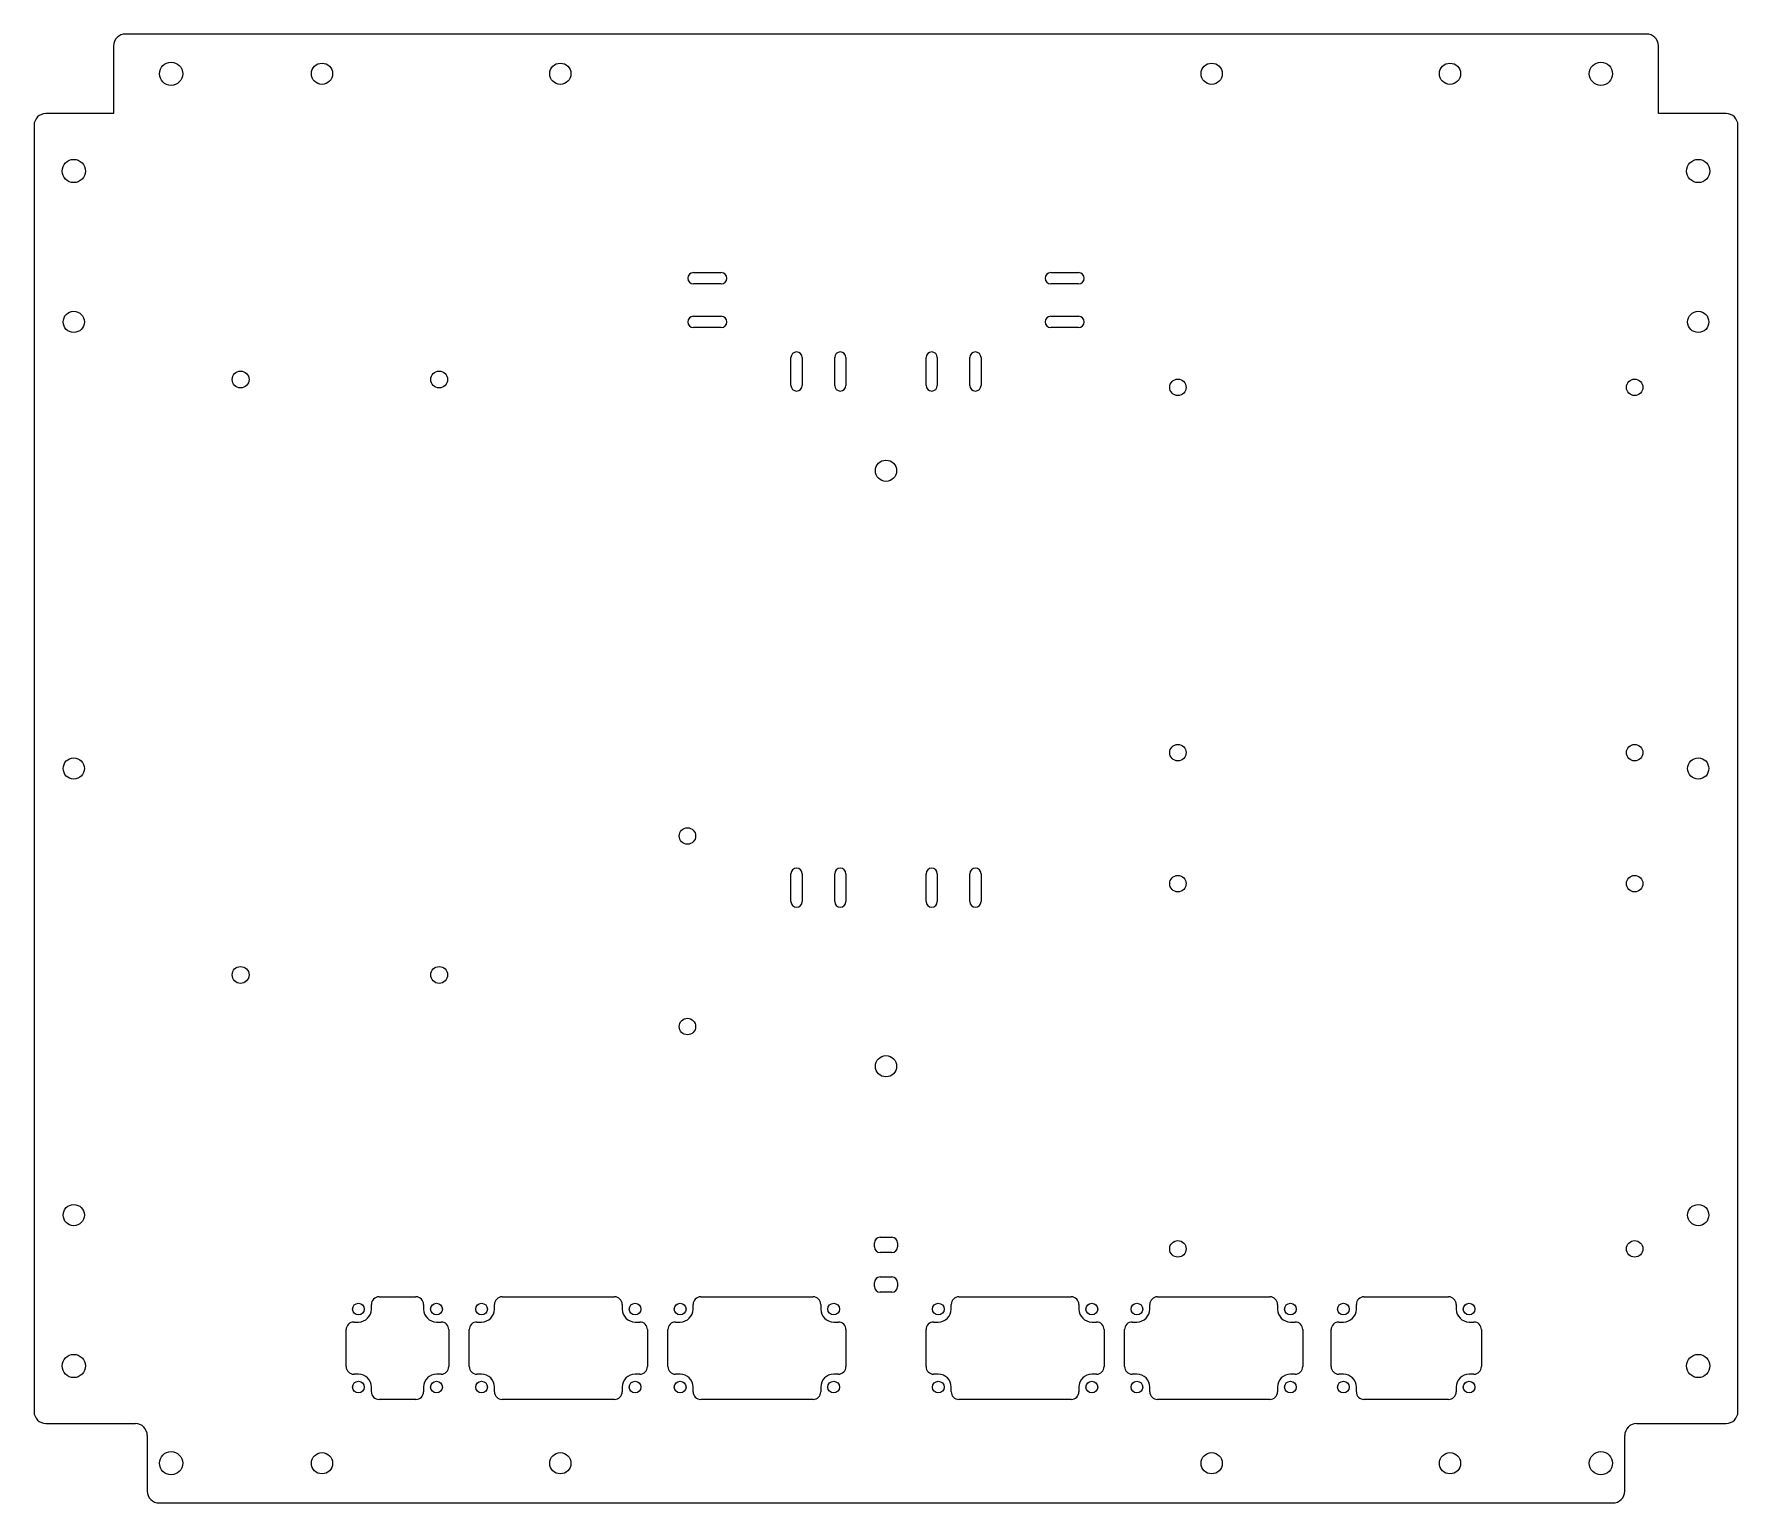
# Model space of a CAD drawing. Header units: millimetres. Extents: x 0 to 429, y 0 to 370.
import ezdxf

# ---------------------------------------------------------------- set-up
doc = ezdxf.new("R2010")
doc.units = ezdxf.units.MM

msp = doc.modelspace()

# ---------------------------------------------------------------- linework, layer by layer
at = {"color": 7, "linetype": 'Continuous', "lineweight": 25}
for p, q in [((406, 370), (23, 370)), ((20, 367), (20, 350)), ((409, 350), (409, 367)), ((20, 350), (3, 350)), ((426, 350), (409, 350)), ((0, 347), (0, 23)), ((429, 23), (429, 347)), ((166, 309.9238), (173, 309.9238)), ((256, 309.9238), (263, 309.9238)), ((173, 307.0762), (166, 307.0762)), ((263, 307.0762), (256, 307.0762)), ((166, 298.9238), (173, 298.9238)), ((173, 296.0762), (166, 296.0762)), ((256, 298.9238), (263, 298.9238)), ((263, 296.0762), (256, 296.0762)), ((190.5762, 281.5), (190.5762, 288.5)), ((193.4238, 288.5), (193.4238, 281.5)), ((201.5762, 281.5), (201.5762, 288.5)), ((204.4238, 288.5), (204.4238, 281.5)), ((224.5762, 281.5), (224.5762, 288.5)), ((227.4238, 288.5), (227.4238, 281.5)), ((235.5762, 281.5), (235.5762, 288.5)), ((238.4238, 288.5), (238.4238, 281.5)), ((190.5762, 151.5), (190.5762, 158.5)), ((193.4238, 158.5), (193.4238, 151.5)), ((201.5762, 151.5), (201.5762, 158.5)), ((204.4238, 158.5), (204.4238, 151.5)), ((224.5762, 151.5), (224.5762, 158.5)), ((227.4238, 158.5), (227.4238, 151.5)), ((235.5762, 151.5), (235.5762, 158.5)), ((238.4238, 158.5), (238.4238, 151.5)), ((211.5762, 64.5), (211.5762, 65.5)), ((213, 66.9238), (216, 66.9238)), ((217.4238, 65.5), (217.4238, 64.5)), ((216, 63.0762), (213, 63.0762)), ((213, 56.9238), (216, 56.9238)), ((86.85, 51.9238), (96.15, 51.9238)), ((117.85, 51.9238), (146.15, 51.9238)), ((167.85, 51.9238), (196.15, 51.9238)), ((211.5762, 54.5), (211.5762, 55.5)), ((216, 53.0762), (213, 53.0762)), ((217.4238, 55.5), (217.4238, 54.5)), ((232.85, 51.9238), (261.15, 51.9238)), ((282.85, 51.9238), (311.15, 51.9238)), ((334.85, 51.9238), (356.15, 51.9238)), ((84.9262, 48.825), (84.9262, 50)), ((98.0738, 50), (98.0738, 48.825)), ((115.9262, 48.825), (115.9262, 50)), ((148.0738, 50), (148.0738, 48.825)), ((165.9262, 48.825), (165.9262, 50)), ((198.0738, 50), (198.0738, 48.825)), ((230.9262, 48.825), (230.9262, 50)), ((263.0738, 50), (263.0738, 48.825)), ((280.9262, 48.825), (280.9262, 50)), ((313.0738, 50), (313.0738, 48.825)), ((332.9262, 48.825), (332.9262, 50)), ((358.0738, 50), (358.0738, 48.825)), ((78.5762, 34.35), (78.5762, 43.65)), ((80.5, 45.5738), (81.675, 45.5738)), ((101.325, 45.5738), (102.5, 45.5738)), ((104.4238, 43.65), (104.4238, 34.35)), ((109.5762, 34.35), (109.5762, 43.65)), ((111.5, 45.5738), (112.675, 45.5738)), ((151.325, 45.5738), (152.5, 45.5738)), ((154.4238, 43.65), (154.4238, 34.35)), ((159.5762, 34.35), (159.5762, 43.65)), ((161.5, 45.5738), (162.675, 45.5738)), ((201.325, 45.5738), (202.5, 45.5738)), ((204.4238, 43.65), (204.4238, 34.35)), ((224.5762, 34.35), (224.5762, 43.65)), ((226.5, 45.5738), (227.675, 45.5738)), ((266.325, 45.5738), (267.5, 45.5738)), ((269.4238, 43.65), (269.4238, 34.35)), ((274.5762, 34.35), (274.5762, 43.65)), ((276.5, 45.5738), (277.675, 45.5738)), ((316.325, 45.5738), (317.5, 45.5738)), ((319.4238, 43.65), (319.4238, 34.35)), ((326.5762, 34.35), (326.5762, 43.65)), ((328.5, 45.5738), (329.675, 45.5738)), ((361.325, 45.5738), (362.5, 45.5738)), ((364.4238, 43.65), (364.4238, 34.35)), ((81.675, 32.4262), (80.5, 32.4262)), ((102.5, 32.4262), (101.325, 32.4262)), ((112.675, 32.4262), (111.5, 32.4262)), ((152.5, 32.4262), (151.325, 32.4262)), ((162.675, 32.4262), (161.5, 32.4262)), ((202.5, 32.4262), (201.325, 32.4262)), ((227.675, 32.4262), (226.5, 32.4262)), ((267.5, 32.4262), (266.325, 32.4262)), ((277.675, 32.4262), (276.5, 32.4262)), ((317.5, 32.4262), (316.325, 32.4262)), ((329.675, 32.4262), (328.5, 32.4262)), ((362.5, 32.4262), (361.325, 32.4262)), ((84.9262, 28), (84.9262, 29.175)), ((96.15, 26.0762), (86.85, 26.0762)), ((98.0738, 29.175), (98.0738, 28)), ((115.9262, 28), (115.9262, 29.175)), ((146.15, 26.0762), (117.85, 26.0762)), ((148.0738, 29.175), (148.0738, 28)), ((165.9262, 28), (165.9262, 29.175)), ((196.15, 26.0762), (167.85, 26.0762)), ((198.0738, 29.175), (198.0738, 28)), ((230.9262, 28), (230.9262, 29.175)), ((261.15, 26.0762), (232.85, 26.0762)), ((263.0738, 29.175), (263.0738, 28)), ((280.9262, 28), (280.9262, 29.175)), ((311.15, 26.0762), (282.85, 26.0762)), ((313.0738, 29.175), (313.0738, 28)), ((332.9262, 28), (332.9262, 29.175)), ((356.15, 26.0762), (334.85, 26.0762)), ((358.0738, 29.175), (358.0738, 28)), ((3, 20), (25.5, 20)), ((403.5, 20), (426, 20)), ((28.5, 17), (28.5, 3)), ((400.5, 3), (400.5, 17)), ((31.5, 0), (397.5, 0))]:
    msp.add_line(p, q, dxfattribs=at)
for centre, radius in [((34.5, 360), 2.9238), ((72.5, 360), 2.6738), ((132.5, 360), 2.6738), ((296.5, 360), 2.6738), ((356.5, 360), 2.6738), ((394.5, 360), 2.9238), ((10, 335.5), 2.9238), ((419, 335.5), 2.9238), ((10, 297.5), 2.6738), ((419, 297.5), 2.6738), ((52, 283), 2.1238), ((102, 283), 2.1238), ((288, 281), 2.0738), ((403, 281), 2.0738), ((214.5, 260), 2.6738), ((288, 189), 2.0738), ((403, 189), 2.0738), ((10, 185), 2.6738), ((419, 185), 2.6738), ((164.5, 168), 2.0738), ((288, 156), 2.0738), ((403, 156), 2.0738), ((52, 133), 2.1238), ((102, 133), 2.1238), ((164.5, 120), 2.0738), ((214.5, 110), 2.6738), ((10, 72.5), 2.6738), ((419, 72.5), 2.6738), ((288, 64), 2.0738), ((403, 64), 2.0738), ((81.675, 48.825), 1.4738), ((101.325, 48.825), 1.4738), ((112.675, 48.825), 1.4738), ((151.325, 48.825), 1.4738), ((162.675, 48.825), 1.4738), ((201.325, 48.825), 1.4738), ((227.675, 48.825), 1.4738), ((266.325, 48.825), 1.4738), ((277.675, 48.825), 1.4738), ((316.325, 48.825), 1.4738), ((329.675, 48.825), 1.4738), ((361.325, 48.825), 1.4738), ((10, 34.5), 2.9238), ((419, 34.5), 2.9238), ((81.675, 29.175), 1.4738), ((101.325, 29.175), 1.4738), ((112.675, 29.175), 1.4738), ((151.325, 29.175), 1.4738), ((162.675, 29.175), 1.4738), ((201.325, 29.175), 1.4738), ((227.675, 29.175), 1.4738), ((266.325, 29.175), 1.4738), ((277.675, 29.175), 1.4738), ((316.325, 29.175), 1.4738), ((329.675, 29.175), 1.4738), ((361.325, 29.175), 1.4738), ((34.5, 10), 2.9238), ((394.5, 10), 2.9238), ((72.5, 10), 2.6738), ((132.5, 10), 2.6738), ((296.5, 10), 2.6738), ((356.5, 10), 2.6738)]:
    msp.add_circle(centre, radius, dxfattribs=at)
for centre, radius, start, end in [((23, 367), 3, 90, 180), ((406, 367), 3, 0, 90), ((3, 347), 3, 90, 180), ((426, 347), 3, 0, 90), ((166, 308.5), 1.4238, 90, 270), ((173, 308.5), 1.4238, 270, 90), ((256, 308.5), 1.4238, 90, 270), ((263, 308.5), 1.4238, 270, 90), ((166, 297.5), 1.4238, 90, 270), ((173, 297.5), 1.4238, 270, 90), ((256, 297.5), 1.4238, 90, 270), ((263, 297.5), 1.4238, 270, 90), ((192, 288.5), 1.4238, 0, 180), ((203, 288.5), 1.4238, 0, 180), ((226, 288.5), 1.4238, 0, 180), ((237, 288.5), 1.4238, 0, 180), ((192, 281.5), 1.4238, 180, 0), ((203, 281.5), 1.4238, 180, 0), ((226, 281.5), 1.4238, 180, 0), ((237, 281.5), 1.4238, 180, 0), ((192, 158.5), 1.4238, 0, 180), ((203, 158.5), 1.4238, 0, 180), ((226, 158.5), 1.4238, 0, 180), ((237, 158.5), 1.4238, 0, 180), ((192, 151.5), 1.4238, 180, 0), ((203, 151.5), 1.4238, 180, 0), ((226, 151.5), 1.4238, 180, 0), ((237, 151.5), 1.4238, 180, 0), ((213, 65.5), 1.4238, 90, 180), ((213, 64.5), 1.4238, 180, 270), ((216, 65.5), 1.4238, 0, 90), ((216, 64.5), 1.4238, 270, 0), ((213, 55.5), 1.4238, 90, 180), ((216, 55.5), 1.4238, 0, 90), ((86.85, 50), 1.9238, 90, 180), ((96.15, 50), 1.9238, 0, 90), ((117.85, 50), 1.9238, 90, 180), ((146.15, 50), 1.9238, 0, 90), ((167.85, 50), 1.9238, 90, 180), ((196.15, 50), 1.9238, 0, 90), ((213, 54.5), 1.4238, 180, 270), ((216, 54.5), 1.4238, 270, 0), ((232.85, 50), 1.9238, 90, 180), ((261.15, 50), 1.9238, 0, 90), ((282.85, 50), 1.9238, 90, 180), ((311.15, 50), 1.9238, 0, 90), ((334.85, 50), 1.9238, 90, 180), ((356.15, 50), 1.9238, 0, 90), ((81.675, 48.825), 3.2512, 270, 0), ((101.325, 48.825), 3.2512, 180, 270), ((112.675, 48.825), 3.2512, 270, 0), ((151.325, 48.825), 3.2512, 180, 270), ((162.675, 48.825), 3.2512, 270, 0), ((201.325, 48.825), 3.2512, 180, 270), ((227.675, 48.825), 3.2512, 270, 0), ((266.325, 48.825), 3.2512, 180, 270), ((277.675, 48.825), 3.2512, 270, 0), ((316.325, 48.825), 3.2512, 180, 270), ((329.675, 48.825), 3.2512, 270, 0), ((361.325, 48.825), 3.2512, 180, 270), ((80.5, 43.65), 1.9238, 90, 180), ((102.5, 43.65), 1.9238, 0, 90), ((111.5, 43.65), 1.9238, 90, 180), ((152.5, 43.65), 1.9238, 0, 90), ((161.5, 43.65), 1.9238, 90, 180), ((202.5, 43.65), 1.9238, 0, 90), ((226.5, 43.65), 1.9238, 90, 180), ((267.5, 43.65), 1.9238, 0, 90), ((276.5, 43.65), 1.9238, 90, 180), ((317.5, 43.65), 1.9238, 0, 90), ((328.5, 43.65), 1.9238, 90, 180), ((362.5, 43.65), 1.9238, 0, 90), ((80.5, 34.35), 1.9238, 180, 270), ((102.5, 34.35), 1.9238, 270, 0), ((111.5, 34.35), 1.9238, 180, 270), ((152.5, 34.35), 1.9238, 270, 0), ((161.5, 34.35), 1.9238, 180, 270), ((202.5, 34.35), 1.9238, 270, 0), ((226.5, 34.35), 1.9238, 180, 270), ((267.5, 34.35), 1.9238, 270, 0), ((276.5, 34.35), 1.9238, 180, 270), ((317.5, 34.35), 1.9238, 270, 0), ((328.5, 34.35), 1.9238, 180, 270), ((362.5, 34.35), 1.9238, 270, 0), ((81.675, 29.175), 3.2512, 0, 90), ((101.325, 29.175), 3.2512, 90, 180), ((112.675, 29.175), 3.2512, 0, 90), ((151.325, 29.175), 3.2512, 90, 180), ((162.675, 29.175), 3.2512, 0, 90), ((201.325, 29.175), 3.2512, 90, 180), ((227.675, 29.175), 3.2512, 0, 90), ((266.325, 29.175), 3.2512, 90, 180), ((277.675, 29.175), 3.2512, 0, 90), ((316.325, 29.175), 3.2512, 90, 180), ((329.675, 29.175), 3.2512, 0, 90), ((361.325, 29.175), 3.2512, 90, 180), ((86.85, 28), 1.9238, 180, 270), ((96.15, 28), 1.9238, 270, 0), ((117.85, 28), 1.9238, 180, 270), ((146.15, 28), 1.9238, 270, 0), ((167.85, 28), 1.9238, 180, 270), ((196.15, 28), 1.9238, 270, 0), ((232.85, 28), 1.9238, 180, 270), ((261.15, 28), 1.9238, 270, 0), ((282.85, 28), 1.9238, 180, 270), ((311.15, 28), 1.9238, 270, 0), ((334.85, 28), 1.9238, 180, 270), ((356.15, 28), 1.9238, 270, 0), ((3, 23), 3, 180, 270), ((426, 23), 3, 270, 0), ((25.5, 17), 3, 0, 90), ((403.5, 17), 3, 90, 180), ((31.5, 3), 3, 180, 270), ((397.5, 3), 3, 270, 0)]:
    msp.add_arc(centre, radius, start, end, dxfattribs=at)

doc.saveas('drawing.dxf')
